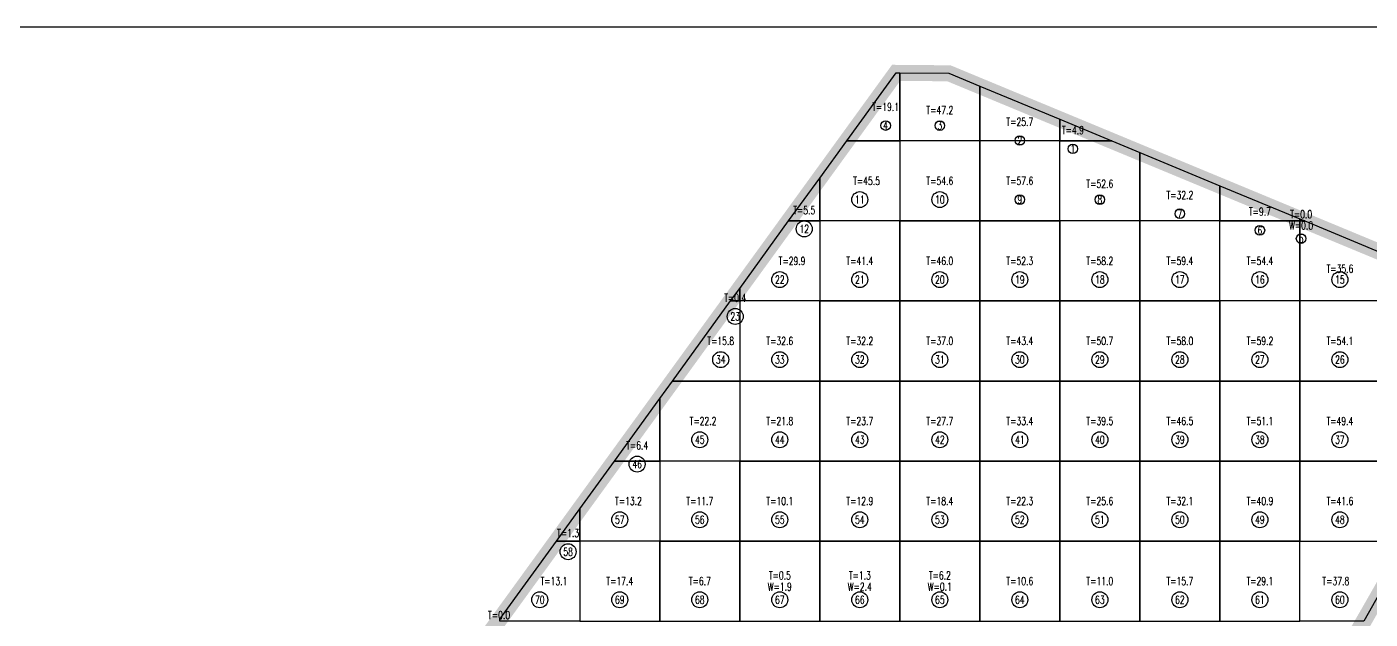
# Model space of a CAD drawing. Extents: x 4283 to 40403, y 1134 to 1764.
# Drawn here: x 27510 to 27565.9, y 1647.7 to 1672.4 of the extents above; entities that cross this region are included whole.
import ezdxf
from ezdxf.enums import TextEntityAlignment as Align

# ---------------------------------------------------------------- set-up
doc = ezdxf.new("R2010")
doc.units = 0
for name, color, linetype in [('tdz_1-3方格网', 2, 'Continuous'), ('tdz_1-3方格网计算', 7, 'Continuous'), ('tdz_土方计算图', 7, 'Continuous'), ('tdz_格田', 6, 'Continuous')]:
    doc.layers.add(name, color=color, linetype=linetype)
doc.styles.add('GLandNum', font='txt_____.ttf', dxfattribs={"width": 0.7, "height": 0.5})

msp = doc.modelspace()

# ---------------------------------------------------------------- linework, layer by layer
at = {"layer": 'tdz_1-3方格网', "linetype": 'Continuous'}
for points in [[(27546.34, 1670.44, 2274.141), (27546.34, 1667.606, 2274.369), (27544.127, 1667.606, 2274.601), (27546.185, 1670.442, 2274.151)], [(27549.673, 1669.889, 2273.86), (27549.673, 1667.606, 2273.905), (27546.34, 1667.606, 2274.369), (27546.34, 1670.44, 2274.141), (27548.386, 1670.423, 2274)], [(27553.007, 1668.506, 2273.497), (27553.007, 1667.606, 2273.436), (27549.673, 1667.606, 2273.905), (27549.673, 1669.889, 2273.86)], [(27555.177, 1667.606, 2273.261), (27553.007, 1667.606, 2273.436), (27553.007, 1668.506, 2273.497)], [(27544.127, 1667.606, 2274.601), (27546.34, 1667.606, 2274.369), (27546.34, 1664.273, 2274.646), (27543.007, 1664.273, 2275.193), (27543.007, 1666.061, 2274.845)], [(27546.34, 1667.606, 2274.369), (27546.34, 1664.273, 2274.646), (27549.673, 1664.273, 2274.028), (27549.673, 1667.606, 2273.905)], [(27549.673, 1667.606, 2273.905), (27549.673, 1664.273, 2274.028), (27553.007, 1664.273, 2273.367), (27553.007, 1667.606, 2273.436)], [(27556.34, 1667.124, 2273.135), (27556.34, 1664.273, 2272.854), (27553.007, 1664.273, 2273.367), (27553.007, 1667.606, 2273.436), (27555.177, 1667.606, 2273.261)], [(27559.673, 1665.741, 2272.773), (27559.673, 1664.273, 2272.637), (27556.34, 1664.273, 2272.854), (27556.34, 1667.124, 2273.135)], [(27543.007, 1666.061, 2274.845), (27543.007, 1664.273, 2275.193), (27541.709, 1664.273, 2275.129)], [(27563.007, 1664.359, 2272.41), (27563.007, 1664.273, 2272.404), (27559.673, 1664.273, 2272.637), (27559.673, 1665.741, 2272.773)], [(27563.214, 1664.273, 2272.387), (27563.007, 1664.273, 2272.404), (27563.007, 1664.359, 2272.41)], [(27541.709, 1664.273, 2275.129), (27543.007, 1664.273, 2275.193), (27543.007, 1660.939, 2275.461), (27539.673, 1660.939, 2275.655), (27539.673, 1661.466, 2275.573)], [(27543.007, 1664.273, 2275.193), (27543.007, 1660.939, 2275.461), (27546.34, 1660.939, 2274.872), (27546.34, 1664.273, 2274.646)], [(27546.34, 1664.273, 2274.646), (27546.34, 1660.939, 2274.872), (27549.673, 1660.939, 2274.246), (27549.673, 1664.273, 2274.028)], [(27549.673, 1664.273, 2274.028), (27549.673, 1660.939, 2274.246), (27553.007, 1660.939, 2273.583), (27553.007, 1664.273, 2273.367)], [(27553.007, 1664.273, 2273.367), (27553.007, 1660.939, 2273.583), (27556.34, 1660.939, 2272.904), (27556.34, 1664.273, 2272.854)], [(27556.34, 1664.273, 2272.854), (27556.34, 1660.939, 2272.904), (27559.673, 1660.939, 2272.291), (27559.673, 1664.273, 2272.637)], [(27559.673, 1660.939, 2272.291), (27559.673, 1664.273, 2272.637), (27563.007, 1664.273, 2272.404), (27563.007, 1660.939, 2271.991)], [(27566.34, 1662.976, 2272.047), (27566.34, 1660.939, 2271.723), (27563.007, 1660.939, 2271.991), (27563.007, 1664.273, 2272.404), (27563.214, 1664.273, 2272.387)], [(27539.673, 1661.466, 2275.573), (27539.673, 1660.939, 2275.655), (27539.291, 1660.939, 2275.657)], [(27539.291, 1660.939, 2275.657), (27539.673, 1660.939, 2275.655), (27539.673, 1657.606, 2276.162), (27536.872, 1657.606, 2276.185)], [(27539.673, 1660.939, 2275.655), (27539.673, 1657.606, 2276.162), (27543.007, 1657.606, 2275.653), (27543.007, 1660.939, 2275.461)], [(27543.007, 1660.939, 2275.461), (27543.007, 1657.606, 2275.653), (27546.34, 1657.606, 2275.095), (27546.34, 1660.939, 2274.872)], [(27546.34, 1660.939, 2274.872), (27546.34, 1657.606, 2275.095), (27549.673, 1657.606, 2274.465), (27549.673, 1660.939, 2274.246)], [(27549.673, 1660.939, 2274.246), (27549.673, 1657.606, 2274.465), (27553.007, 1657.606, 2273.811), (27553.007, 1660.939, 2273.583)], [(27553.007, 1660.939, 2273.583), (27553.007, 1657.606, 2273.811), (27556.34, 1657.606, 2273.133), (27556.34, 1660.939, 2272.904)], [(27556.34, 1660.939, 2272.904), (27556.34, 1657.606, 2273.133), (27559.673, 1657.606, 2272.437), (27559.673, 1660.939, 2272.291)], [(27559.673, 1660.939, 2272.291), (27559.673, 1657.606, 2272.437), (27563.007, 1657.606, 2272.026), (27563.007, 1660.939, 2271.991)], [(27563.007, 1660.939, 2271.991), (27563.007, 1657.606, 2272.026), (27566.34, 1657.606, 2271.651), (27566.34, 1660.939, 2271.723)], [(27536.872, 1657.606, 2276.185), (27539.673, 1657.606, 2276.162), (27539.673, 1654.273, 2276.343), (27536.34, 1654.273, 2276.813), (27536.34, 1656.872, 2276.301)], [(27539.673, 1657.606, 2276.162), (27539.673, 1654.273, 2276.343), (27543.007, 1654.273, 2275.851), (27543.007, 1657.606, 2275.653)], [(27543.007, 1657.606, 2275.653), (27543.007, 1654.273, 2275.851), (27546.34, 1654.273, 2275.32), (27546.34, 1657.606, 2275.095)], [(27546.34, 1657.606, 2275.095), (27546.34, 1654.273, 2275.32), (27549.673, 1654.273, 2274.719), (27549.673, 1657.606, 2274.465)], [(27549.673, 1657.606, 2274.465), (27549.673, 1654.273, 2274.719), (27553.007, 1654.273, 2274.103), (27553.007, 1657.606, 2273.811)], [(27553.007, 1657.606, 2273.811), (27553.007, 1654.273, 2274.103), (27556.34, 1654.273, 2273.505), (27556.34, 1657.606, 2273.133)], [(27556.34, 1657.606, 2273.133), (27556.34, 1654.273, 2273.505), (27559.673, 1654.273, 2272.838), (27559.673, 1657.606, 2272.437)], [(27559.673, 1657.606, 2272.437), (27559.673, 1654.273, 2272.838), (27563.007, 1654.273, 2272.233), (27563.007, 1657.606, 2272.026)], [(27563.007, 1657.606, 2272.026), (27563.007, 1654.273, 2272.233), (27566.34, 1654.273, 2271.913), (27566.34, 1657.606, 2271.651)], [(27536.34, 1656.872, 2276.301), (27536.34, 1654.273, 2276.813), (27534.454, 1654.273, 2276.713)], [(27534.454, 1654.273, 2276.713), (27536.34, 1654.273, 2276.813), (27536.34, 1650.939, 2277.061), (27533.007, 1650.939, 2277.265), (27533.007, 1652.277, 2277.029)], [(27536.34, 1654.273, 2276.813), (27536.34, 1650.939, 2277.061), (27539.673, 1650.939, 2276.693), (27539.673, 1654.273, 2276.343)], [(27539.673, 1654.273, 2276.343), (27539.673, 1650.939, 2276.693), (27543.007, 1650.939, 2276.303), (27543.007, 1654.273, 2275.851)], [(27543.007, 1654.273, 2275.851), (27543.007, 1650.939, 2276.303), (27546.34, 1650.939, 2275.525), (27546.34, 1654.273, 2275.32)], [(27546.34, 1654.273, 2275.32), (27546.34, 1650.939, 2275.525), (27549.673, 1650.939, 2274.953), (27549.673, 1654.273, 2274.719)], [(27549.673, 1654.273, 2274.719), (27549.673, 1650.939, 2274.953), (27553.007, 1650.939, 2274.438), (27553.007, 1654.273, 2274.103)], [(27553.007, 1654.273, 2274.103), (27553.007, 1650.939, 2274.438), (27556.34, 1650.939, 2273.926), (27556.34, 1654.273, 2273.505)], [(27556.34, 1654.273, 2273.505), (27556.34, 1650.939, 2273.926), (27559.673, 1650.939, 2273.117), (27559.673, 1654.273, 2272.838)], [(27559.673, 1654.273, 2272.838), (27559.673, 1650.939, 2273.117), (27563.007, 1650.939, 2272.36), (27563.007, 1654.273, 2272.233)], [(27563.007, 1654.273, 2272.233), (27563.007, 1650.939, 2272.36), (27566.34, 1650.939, 2272.077), (27566.34, 1654.273, 2271.913)], [(27533.007, 1652.277, 2277.029), (27533.007, 1650.939, 2277.265), (27532.036, 1650.939, 2277.241)], [(27532.036, 1650.939, 2277.241), (27533.007, 1650.939, 2277.265), (27533.007, 1647.606, 2276.953), (27529.673, 1647.606, 2277.609), (27529.673, 1647.683, 2277.604)], [(27533.007, 1650.939, 2277.265), (27533.007, 1647.606, 2276.953), (27536.34, 1647.606, 2276.843), (27536.34, 1650.939, 2277.061)], [(27536.34, 1650.939, 2277.061), (27536.34, 1647.606, 2276.843), (27539.673, 1647.606, 2276.768), (27539.673, 1650.939, 2276.693)], [(27539.673, 1650.939, 2276.693), (27539.673, 1647.606, 2276.768), (27543.007, 1647.606, 2276.634), (27543.007, 1650.939, 2276.303)], [(27543.007, 1650.939, 2276.303), (27543.007, 1647.606, 2276.634), (27546.34, 1647.606, 2275.931), (27546.34, 1650.939, 2275.525)], [(27546.34, 1650.939, 2275.525), (27546.34, 1647.606, 2275.931), (27549.673, 1647.606, 2275.225), (27549.673, 1650.939, 2274.953)], [(27549.673, 1650.939, 2274.953), (27549.673, 1647.606, 2275.225), (27553.007, 1647.606, 2274.772), (27553.007, 1650.939, 2274.438)], [(27553.007, 1650.939, 2274.438), (27553.007, 1647.606, 2274.772), (27556.34, 1647.606, 2274.313), (27556.34, 1650.939, 2273.926)], [(27556.34, 1650.939, 2273.926), (27556.34, 1647.606, 2274.313), (27559.673, 1647.606, 2273.707), (27559.673, 1650.939, 2273.117)], [(27559.673, 1650.939, 2273.117), (27559.673, 1647.606, 2273.707), (27563.007, 1647.606, 2272.557), (27563.007, 1650.939, 2272.36)], [(27565.669, 1647.606, 2272.278), (27563.007, 1647.606, 2272.557), (27563.007, 1650.939, 2272.36), (27566.34, 1650.939, 2272.077), (27566.34, 1648.779, 2272.191)]]:
    msp.add_polyline3d(points, close=True, dxfattribs=at)
at = {"layer": 'tdz_1-3方格网计算', "color": 7}
for centre, radius in [((27545.748, 1668.246), 0.2), ((27548.007, 1668.245), 0.2), ((27551.34, 1667.624), 0.2), ((27553.549, 1667.278), 0.2), ((27544.673, 1665.161), 0.333), ((27548.007, 1665.161), 0.333), ((27551.34, 1665.161), 0.2), ((27554.673, 1665.161), 0.2), ((27558.007, 1664.575), 0.2), ((27542.358, 1663.942), 0.333), ((27561.34, 1663.884), 0.2), ((27563.059, 1663.538), 0.2), ((27541.34, 1661.828), 0.333), ((27544.673, 1661.828), 0.333), ((27548.007, 1661.828), 0.333), ((27551.34, 1661.828), 0.333), ((27554.673, 1661.828), 0.333), ((27558.007, 1661.828), 0.333), ((27561.34, 1661.828), 0.333), ((27564.673, 1661.828), 0.333), ((27539.482, 1660.293), 0.333), ((27538.877, 1658.495), 0.333), ((27541.34, 1658.495), 0.333), ((27544.673, 1658.495), 0.333), ((27548.007, 1658.495), 0.333), ((27551.34, 1658.495), 0.333), ((27554.673, 1658.495), 0.333), ((27558.007, 1658.495), 0.333), ((27561.34, 1658.495), 0.333), ((27564.673, 1658.495), 0.333), ((27538.007, 1655.161), 0.333), ((27541.34, 1655.161), 0.333), ((27544.673, 1655.161), 0.333), ((27548.007, 1655.161), 0.333), ((27551.34, 1655.161), 0.333), ((27554.673, 1655.161), 0.333), ((27558.007, 1655.161), 0.333), ((27561.34, 1655.161), 0.333), ((27564.673, 1655.161), 0.333), ((27535.397, 1654.145), 0.333), ((27534.673, 1651.828), 0.333), ((27538.007, 1651.828), 0.333), ((27541.34, 1651.828), 0.333), ((27544.673, 1651.828), 0.333), ((27548.007, 1651.828), 0.333), ((27551.34, 1651.828), 0.333), ((27554.673, 1651.828), 0.333), ((27558.007, 1651.828), 0.333), ((27561.34, 1651.828), 0.333), ((27564.673, 1651.828), 0.333), ((27532.521, 1650.496), 0.333), ((27531.34, 1648.495), 0.333), ((27534.673, 1648.495), 0.333), ((27538.007, 1648.495), 0.333), ((27541.34, 1648.495), 0.333), ((27544.673, 1648.495), 0.333), ((27548.007, 1648.495), 0.333), ((27551.34, 1648.495), 0.333), ((27554.673, 1648.495), 0.333), ((27558.007, 1648.495), 0.333), ((27561.34, 1648.495), 0.333), ((27564.673, 1648.495), 0.333)]:
    msp.add_circle(centre, radius, dxfattribs=at)
at = {"layer": 'tdz_土方计算图', "linetype": 'Continuous'}
msp.add_lwpolyline([(27466.29, 1672.357), (27596.29, 1672.357)], dxfattribs=at)
at = {"layer": 'tdz_格田', "linetype": 'Continuous', "const_width": 0.667}
msp.add_lwpolyline([(27523.696, 1574.273), (27489.673, 1592.548), (27546.185, 1670.442), (27548.386, 1670.423), (27572.907, 1660.253), (27523.696, 1574.273)], close=True, dxfattribs=at)

# ---------------------------------------------------------------- texts
at = {"layer": 'tdz_1-3方格网计算', "color": 2, "style": 'GLandNum', "width": 0.7}
for s, p in [('T=19.1', (27545.748, 1669.023)), ('T=47.2', (27548.007, 1668.885)), ('T=25.7', (27551.34, 1668.402)), ('T=4.9', (27553.549, 1668.056)), ('T=45.5', (27544.953, 1665.939)), ('T=54.6', (27548.007, 1665.939)), ('T=57.6', (27551.34, 1665.939)), ('T=52.6', (27554.673, 1665.819)), ('T=32.2', (27558.007, 1665.353)), ('T=5.5', (27542.358, 1664.72)), ('T=9.7', (27561.34, 1664.661)), ('T=0.0', (27563.059, 1664.549)), ('T=29.9', (27541.849, 1662.606)), ('T=41.4', (27544.673, 1662.606)), ('T=46.0', (27548.007, 1662.606)), ('T=52.3', (27551.34, 1662.606)), ('T=58.2', (27554.673, 1662.606)), ('T=59.4', (27558.007, 1662.606)), ('T=54.4', (27561.34, 1662.606)), ('T=35.6', (27564.673, 1662.282)), ('T=0.4', (27539.482, 1661.071)), ('T=15.8', (27538.877, 1659.273)), ('T=32.6', (27541.34, 1659.273)), ('T=32.2', (27544.673, 1659.273)), ('T=37.0', (27548.007, 1659.273)), ('T=43.4', (27551.34, 1659.273)), ('T=50.7', (27554.673, 1659.273)), ('T=58.0', (27558.007, 1659.273)), ('T=59.2', (27561.34, 1659.273)), ('T=54.1', (27564.673, 1659.273)), ('T=22.2', (27538.14, 1655.939)), ('T=21.8', (27541.34, 1655.939)), ('T=23.7', (27544.673, 1655.939)), ('T=27.7', (27548.007, 1655.939)), ('T=33.4', (27551.34, 1655.939)), ('T=39.5', (27554.673, 1655.939)), ('T=46.5', (27558.007, 1655.939)), ('T=51.1', (27561.34, 1655.939)), ('T=49.4', (27564.673, 1655.939)), ('T=6.4', (27535.397, 1654.922)), ('T=13.2', (27535.035, 1652.606)), ('T=11.7', (27538.007, 1652.606)), ('T=10.1', (27541.34, 1652.606)), ('T=12.9', (27544.673, 1652.606)), ('T=18.4', (27548.007, 1652.606)), ('T=22.3', (27551.34, 1652.606)), ('T=25.6', (27554.673, 1652.606)), ('T=32.1', (27558.007, 1652.606)), ('T=40.9', (27561.34, 1652.606)), ('T=41.6', (27564.673, 1652.606)), ('T=1.3', (27532.521, 1651.274)), ('T=13.1', (27531.931, 1649.273)), ('T=17.4', (27534.673, 1649.273)), ('T=6.7', (27538.007, 1649.273)), ('T=0.5', (27541.34, 1649.506)), ('T=1.3', (27544.673, 1649.506)), ('T=6.2', (27548.007, 1649.506)), ('T=10.6', (27551.34, 1649.273)), ('T=11.0', (27554.673, 1649.273)), ('T=15.7', (27558.007, 1649.273)), ('T=29.1', (27561.34, 1649.273)), ('T=37.8', (27564.505, 1649.273)), ('T=0.0', (27529.645, 1647.858))]:
    msp.add_text(s, height=0.3333, dxfattribs=at).set_placement(p, align=Align.MIDDLE_CENTER)
at = {"layer": 'tdz_1-3方格网计算', "color": 7, "style": 'GLandNum', "width": 0.7}
for s, height, p in [('4', 0.333, (27545.748, 1668.246)), ('3', 0.333, (27548.007, 1668.245)), ('2', 0.333, (27551.34, 1667.624)), ('1', 0.333, (27553.549, 1667.278)), ('11', 0.3333, (27544.673, 1665.161)), ('10', 0.3333, (27548.007, 1665.161)), ('9', 0.333, (27551.34, 1665.161)), ('8', 0.333, (27554.673, 1665.161)), ('7', 0.333, (27558.007, 1664.575)), ('12', 0.3333, (27542.358, 1663.942)), ('6', 0.333, (27561.34, 1663.884)), ('5', 0.333, (27563.059, 1663.538)), ('22', 0.3333, (27541.34, 1661.828)), ('21', 0.3333, (27544.673, 1661.828)), ('20', 0.3333, (27548.007, 1661.828)), ('19', 0.3333, (27551.34, 1661.828)), ('18', 0.3333, (27554.673, 1661.828)), ('17', 0.3333, (27558.007, 1661.828)), ('16', 0.3333, (27561.34, 1661.828)), ('15', 0.3333, (27564.673, 1661.828)), ('23', 0.3333, (27539.482, 1660.293)), ('34', 0.3333, (27538.877, 1658.495)), ('33', 0.3333, (27541.34, 1658.495)), ('32', 0.3333, (27544.673, 1658.495)), ('31', 0.3333, (27548.007, 1658.495)), ('30', 0.3333, (27551.34, 1658.495)), ('29', 0.3333, (27554.673, 1658.495)), ('28', 0.3333, (27558.007, 1658.495)), ('27', 0.3333, (27561.34, 1658.495)), ('26', 0.3333, (27564.673, 1658.495)), ('45', 0.3333, (27538.007, 1655.161)), ('44', 0.3333, (27541.34, 1655.161)), ('43', 0.3333, (27544.673, 1655.161)), ('42', 0.3333, (27548.007, 1655.161)), ('41', 0.3333, (27551.34, 1655.161)), ('40', 0.3333, (27554.673, 1655.161)), ('39', 0.3333, (27558.007, 1655.161)), ('38', 0.3333, (27561.34, 1655.161)), ('37', 0.3333, (27564.673, 1655.161)), ('46', 0.3333, (27535.397, 1654.145)), ('57', 0.3333, (27534.673, 1651.828)), ('56', 0.3333, (27538.007, 1651.828)), ('55', 0.3333, (27541.34, 1651.828)), ('54', 0.3333, (27544.673, 1651.828)), ('53', 0.3333, (27548.007, 1651.828)), ('52', 0.3333, (27551.34, 1651.828)), ('51', 0.3333, (27554.673, 1651.828)), ('50', 0.3333, (27558.007, 1651.828)), ('49', 0.3333, (27561.34, 1651.828)), ('48', 0.3333, (27564.673, 1651.828)), ('58', 0.3333, (27532.521, 1650.496)), ('70', 0.3333, (27531.34, 1648.495)), ('69', 0.3333, (27534.673, 1648.495)), ('68', 0.3333, (27538.007, 1648.495)), ('67', 0.3333, (27541.34, 1648.495)), ('66', 0.3333, (27544.673, 1648.495)), ('65', 0.3333, (27548.007, 1648.495)), ('64', 0.3333, (27551.34, 1648.495)), ('63', 0.3333, (27554.673, 1648.495)), ('62', 0.3333, (27558.007, 1648.495)), ('61', 0.3333, (27561.34, 1648.495)), ('60', 0.3333, (27564.673, 1648.495))]:
    msp.add_text(s, height=height, dxfattribs=at).set_placement(p, align=Align.MIDDLE_CENTER)
at = {"layer": 'tdz_1-3方格网计算', "color": 173, "style": 'GLandNum', "width": 0.7}
for s, p in [('W=0.0', (27563.059, 1664.082)), ('W=1.9', (27541.34, 1649.039)), ('W=2.4', (27544.673, 1649.039)), ('W=0.1', (27548.007, 1649.039))]:
    msp.add_text(s, height=0.3333, dxfattribs=at).set_placement(p, align=Align.MIDDLE_CENTER)

doc.saveas('drawing.dxf')
